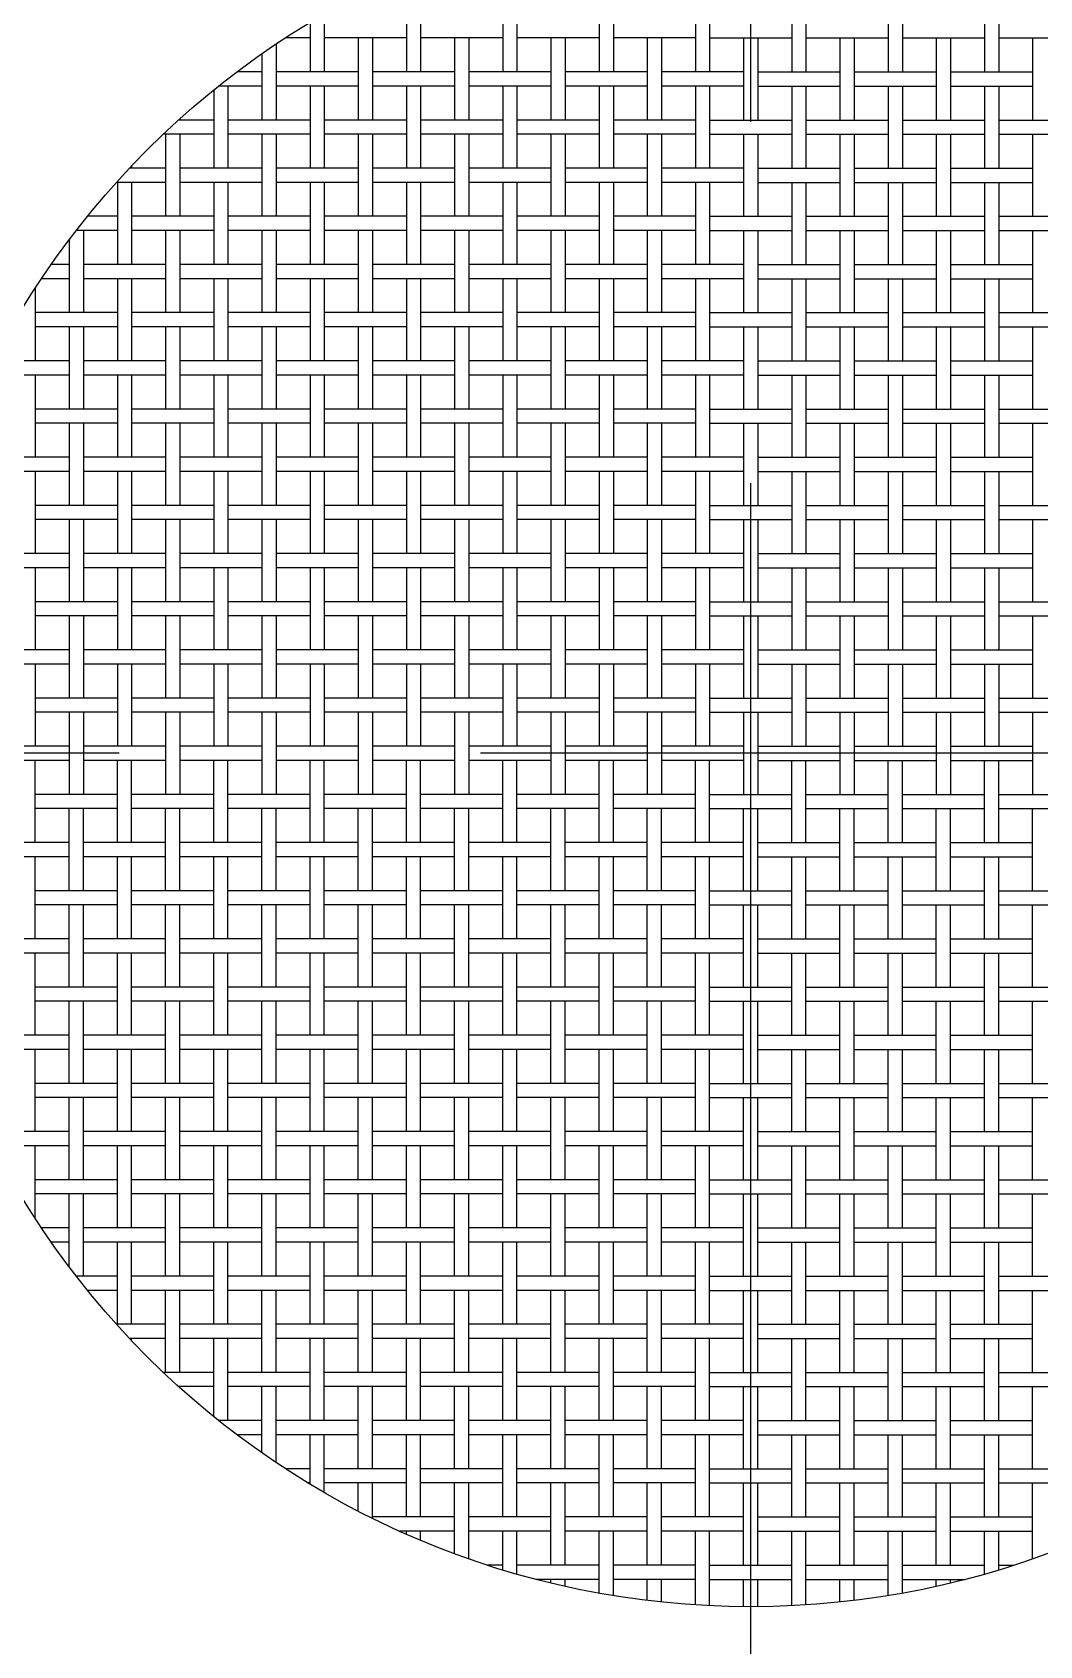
# Model space of a CAD drawing. Extents: x 0.5 to 96.1, y 0 to 68.5.
# Drawn here: x 31.57 to 49.28, y 25.85 to 54.21 of the extents above; entities that cross this region are included whole.
import ezdxf

# ---------------------------------------------------------------- set-up
doc = ezdxf.new("R2010")
doc.units = 0
doc.linetypes.add('CENTER', pattern=[50.8, 31.75, -6.35, 6.35, -6.35])
doc.layers.get('0').update_dxf_attribs({"linetype": 'CONTINUOUS'})
doc.layers.add('CENTER', color=1, linetype='CENTER')

msp = doc.modelspace()

# ---------------------------------------------------------------- linework, layer by layer
at = {"color": 7, "linetype": 'CONTINUOUS'}
for p, q in [((38.148, 54.953), (38.148, 53.51)), ((38.398, 54.953), (38.398, 53.51)), ((39.841, 54.953), (39.841, 53.51)), ((40.091, 54.953), (40.091, 53.51)), ((41.535, 54.953), (41.535, 53.51)), ((41.785, 54.953), (41.785, 53.51)), ((43.228, 54.953), (43.228, 53.51)), ((43.478, 54.953), (43.478, 53.51)), ((44.921, 54.953), (44.921, 53.51)), ((45.171, 54.953), (45.171, 53.51)), ((46.615, 54.953), (46.615, 53.51)), ((46.865, 54.953), (46.865, 53.51)), ((48.308, 54.953), (48.308, 53.51)), ((48.558, 54.953), (48.558, 53.51)), ((36.705, 54.525), (36.705, 53.51)), ((36.455, 54.378), (36.455, 53.51)), ((35.858, 53.998), (35.858, 52.663)), ((36.455, 54.107), (36.022, 54.107)), ((38.148, 54.107), (36.705, 54.107)), ((37.301, 54.107), (37.301, 52.663)), ((37.551, 54.107), (37.551, 52.663)), ((39.841, 54.107), (38.398, 54.107)), ((38.995, 54.107), (38.995, 52.663)), ((39.245, 54.107), (39.245, 52.663)), ((41.535, 54.107), (40.091, 54.107)), ((40.688, 54.107), (40.688, 52.663)), ((40.938, 54.107), (40.938, 52.663)), ((43.228, 54.107), (41.785, 54.107)), ((42.381, 54.107), (42.381, 52.663)), ((42.631, 54.107), (42.631, 52.663)), ((43.478, 54.107), (44.921, 54.107)), ((44.075, 54.107), (44.075, 52.663)), ((44.325, 54.107), (44.325, 52.663)), ((45.171, 54.107), (46.615, 54.107)), ((45.768, 54.107), (45.768, 52.663)), ((46.018, 54.107), (46.018, 52.663)), ((46.865, 54.107), (48.308, 54.107)), ((47.461, 54.107), (47.461, 52.663)), ((47.711, 54.107), (47.711, 52.663)), ((48.558, 54.107), (50.001, 54.107)), ((49.155, 54.107), (49.155, 52.663)), ((35.608, 53.827), (35.608, 52.663)), ((35.608, 53.51), (35.171, 53.51)), ((37.301, 53.51), (35.858, 53.51)), ((38.995, 53.51), (37.551, 53.51)), ((40.688, 53.51), (39.245, 53.51)), ((42.381, 53.51), (40.938, 53.51)), ((44.075, 53.51), (42.631, 53.51)), ((44.325, 53.51), (45.768, 53.51)), ((46.018, 53.51), (47.461, 53.51)), ((47.711, 53.51), (49.155, 53.51)), ((34.761, 53.19), (34.761, 51.817)), ((35.608, 53.26), (34.848, 53.26)), ((35.011, 53.26), (35.011, 51.817)), ((37.301, 53.26), (35.858, 53.26)), ((36.455, 53.26), (36.455, 51.817)), ((36.705, 53.26), (36.705, 51.817)), ((38.995, 53.26), (37.551, 53.26)), ((38.148, 53.26), (38.148, 51.817)), ((38.398, 53.26), (38.398, 51.817)), ((40.688, 53.26), (39.245, 53.26)), ((39.841, 53.26), (39.841, 51.817)), ((40.091, 53.26), (40.091, 51.817)), ((42.381, 53.26), (40.938, 53.26)), ((41.535, 53.26), (41.535, 51.817)), ((41.785, 53.26), (41.785, 51.817)), ((44.075, 53.26), (42.631, 53.26)), ((43.228, 53.26), (43.228, 51.817)), ((43.478, 53.26), (43.478, 51.817)), ((44.325, 53.26), (45.768, 53.26)), ((44.921, 53.26), (44.921, 51.817)), ((45.171, 53.26), (45.171, 51.817)), ((46.018, 53.26), (47.461, 53.26)), ((46.615, 53.26), (46.615, 51.817)), ((46.865, 53.26), (46.865, 51.817)), ((47.711, 53.26), (49.155, 53.26)), ((48.308, 53.26), (48.308, 51.817)), ((48.558, 53.26), (48.558, 51.817)), ((34.761, 52.663), (34.145, 52.663)), ((34.165, 52.681), (34.165, 52.663)), ((36.455, 52.663), (35.011, 52.663)), ((38.148, 52.663), (36.705, 52.663)), ((39.841, 52.663), (38.398, 52.663)), ((41.535, 52.663), (40.091, 52.663)), ((43.228, 52.663), (41.785, 52.663)), ((43.478, 52.663), (44.921, 52.663)), ((45.171, 52.663), (46.615, 52.663)), ((46.865, 52.663), (48.308, 52.663)), ((48.558, 52.663), (50.001, 52.663)), ((34.761, 52.413), (33.875, 52.413)), ((33.915, 52.413), (33.915, 50.97)), ((34.165, 52.413), (34.165, 50.97)), ((36.455, 52.413), (35.011, 52.413)), ((35.608, 52.413), (35.608, 50.97)), ((35.858, 52.413), (35.858, 50.97)), ((38.148, 52.413), (36.705, 52.413)), ((37.301, 52.413), (37.301, 50.97)), ((37.551, 52.413), (37.551, 50.97)), ((39.841, 52.413), (38.398, 52.413)), ((38.995, 52.413), (38.995, 50.97)), ((39.245, 52.413), (39.245, 50.97)), ((41.535, 52.413), (40.091, 52.413)), ((40.688, 52.413), (40.688, 50.97)), ((40.938, 52.413), (40.938, 50.97)), ((43.228, 52.413), (41.785, 52.413)), ((42.381, 52.413), (42.381, 50.97)), ((42.631, 52.413), (42.631, 50.97)), ((43.478, 52.413), (44.921, 52.413)), ((44.075, 52.413), (44.075, 50.97)), ((44.325, 52.413), (44.325, 50.97)), ((45.171, 52.413), (46.615, 52.413)), ((45.768, 52.413), (45.768, 50.97)), ((46.018, 52.413), (46.018, 50.97)), ((46.865, 52.413), (48.308, 52.413)), ((47.461, 52.413), (47.461, 50.97)), ((47.711, 52.413), (47.711, 50.97)), ((48.558, 52.413), (50.001, 52.413)), ((49.155, 52.413), (49.155, 50.97)), ((33.915, 51.817), (33.281, 51.817)), ((33.318, 51.856), (33.318, 51.817)), ((35.608, 51.817), (34.165, 51.817)), ((37.301, 51.817), (35.858, 51.817)), ((38.995, 51.817), (37.551, 51.817)), ((40.688, 51.817), (39.245, 51.817)), ((42.381, 51.817), (40.938, 51.817)), ((44.075, 51.817), (42.631, 51.817)), ((44.325, 51.817), (45.768, 51.817)), ((46.018, 51.817), (47.461, 51.817)), ((47.711, 51.817), (49.155, 51.817)), ((33.915, 51.567), (33.051, 51.567)), ((33.068, 51.567), (33.068, 50.123)), ((33.318, 51.567), (33.318, 50.123)), ((35.608, 51.567), (34.165, 51.567)), ((34.761, 51.567), (34.761, 50.123)), ((35.011, 51.567), (35.011, 50.123)), ((37.301, 51.567), (35.858, 51.567)), ((36.455, 51.567), (36.455, 50.123)), ((36.705, 51.567), (36.705, 50.123)), ((38.995, 51.567), (37.551, 51.567)), ((38.148, 51.567), (38.148, 50.123)), ((38.398, 51.567), (38.398, 50.123)), ((40.688, 51.567), (39.245, 51.567)), ((39.841, 51.567), (39.841, 50.123)), ((40.091, 51.567), (40.091, 50.123)), ((42.381, 51.567), (40.938, 51.567)), ((41.535, 51.567), (41.535, 50.123)), ((41.785, 51.567), (41.785, 50.123)), ((44.075, 51.567), (42.631, 51.567)), ((43.228, 51.567), (43.228, 50.123)), ((43.478, 51.567), (43.478, 50.123)), ((44.325, 51.567), (45.768, 51.567)), ((44.921, 51.567), (44.921, 50.123)), ((45.171, 51.567), (45.171, 50.123)), ((46.018, 51.567), (47.461, 51.567)), ((46.615, 51.567), (46.615, 50.123)), ((46.865, 51.567), (46.865, 50.123)), ((47.711, 51.567), (49.155, 51.567)), ((48.308, 51.567), (48.308, 50.123)), ((48.558, 51.567), (48.558, 50.123)), ((33.068, 50.97), (32.541, 50.97)), ((34.761, 50.97), (33.318, 50.97)), ((36.455, 50.97), (35.011, 50.97)), ((38.148, 50.97), (36.705, 50.97)), ((39.841, 50.97), (38.398, 50.97)), ((41.535, 50.97), (40.091, 50.97)), ((43.228, 50.97), (41.785, 50.97)), ((43.478, 50.97), (44.921, 50.97)), ((45.171, 50.97), (46.615, 50.97)), ((46.865, 50.97), (48.308, 50.97)), ((48.558, 50.97), (50.001, 50.97)), ((32.221, 50.561), (32.221, 49.277)), ((33.068, 50.72), (32.343, 50.72)), ((32.471, 50.72), (32.471, 49.277)), ((34.761, 50.72), (33.318, 50.72)), ((33.915, 50.72), (33.915, 49.277)), ((34.165, 50.72), (34.165, 49.277)), ((36.455, 50.72), (35.011, 50.72)), ((35.608, 50.72), (35.608, 49.277)), ((35.858, 50.72), (35.858, 49.277)), ((38.148, 50.72), (36.705, 50.72)), ((37.301, 50.72), (37.301, 49.277)), ((37.551, 50.72), (37.551, 49.277)), ((39.841, 50.72), (38.398, 50.72)), ((38.995, 50.72), (38.995, 49.277)), ((39.245, 50.72), (39.245, 49.277)), ((41.535, 50.72), (40.091, 50.72)), ((40.688, 50.72), (40.688, 49.277)), ((40.938, 50.72), (40.938, 49.277)), ((43.228, 50.72), (41.785, 50.72)), ((42.381, 50.72), (42.381, 49.277)), ((42.631, 50.72), (42.631, 49.277)), ((43.478, 50.72), (44.921, 50.72)), ((44.075, 50.72), (44.075, 49.277)), ((44.325, 50.72), (44.325, 49.277)), ((45.171, 50.72), (46.615, 50.72)), ((45.768, 50.72), (45.768, 49.277)), ((46.018, 50.72), (46.018, 49.277)), ((46.865, 50.72), (48.308, 50.72)), ((47.461, 50.72), (47.461, 49.277)), ((47.711, 50.72), (47.711, 49.277)), ((48.558, 50.72), (50.001, 50.72)), ((49.155, 50.72), (49.155, 49.277)), ((32.221, 50.123), (31.904, 50.123)), ((33.915, 50.123), (32.471, 50.123)), ((35.608, 50.123), (34.165, 50.123)), ((37.301, 50.123), (35.858, 50.123)), ((38.995, 50.123), (37.551, 50.123)), ((40.688, 50.123), (39.245, 50.123)), ((42.381, 50.123), (40.938, 50.123)), ((44.075, 50.123), (42.631, 50.123)), ((44.325, 50.123), (45.768, 50.123)), ((46.018, 50.123), (47.461, 50.123)), ((47.711, 50.123), (49.155, 50.123)), ((31.625, 49.709), (31.625, 48.43)), ((32.221, 49.873), (31.733, 49.873)), ((33.915, 49.873), (32.471, 49.873)), ((33.068, 49.873), (33.068, 48.43)), ((33.318, 49.873), (33.318, 48.43)), ((35.608, 49.873), (34.165, 49.873)), ((34.761, 49.873), (34.761, 48.43)), ((35.011, 49.873), (35.011, 48.43)), ((37.301, 49.873), (35.858, 49.873)), ((36.455, 49.873), (36.455, 48.43)), ((36.705, 49.873), (36.705, 48.43)), ((38.995, 49.873), (37.551, 49.873)), ((38.148, 49.873), (38.148, 48.43)), ((38.398, 49.873), (38.398, 48.43)), ((40.688, 49.873), (39.245, 49.873)), ((39.841, 49.873), (39.841, 48.43)), ((40.091, 49.873), (40.091, 48.43)), ((42.381, 49.873), (40.938, 49.873)), ((41.535, 49.873), (41.535, 48.43)), ((41.785, 49.873), (41.785, 48.43)), ((44.075, 49.873), (42.631, 49.873)), ((43.228, 49.873), (43.228, 48.43)), ((43.478, 49.873), (43.478, 48.43)), ((44.325, 49.873), (45.768, 49.873)), ((44.921, 49.873), (44.921, 48.43)), ((45.171, 49.873), (45.171, 48.43)), ((46.018, 49.873), (47.461, 49.873)), ((46.615, 49.873), (46.615, 48.43)), ((46.865, 49.873), (46.865, 48.43)), ((47.711, 49.873), (49.155, 49.873)), ((48.308, 49.873), (48.308, 48.43)), ((48.558, 49.873), (48.558, 48.43)), ((33.068, 49.277), (31.625, 49.277)), ((34.761, 49.277), (33.318, 49.277)), ((36.455, 49.277), (35.011, 49.277)), ((38.148, 49.277), (36.705, 49.277)), ((39.841, 49.277), (38.398, 49.277)), ((41.535, 49.277), (40.091, 49.277)), ((43.228, 49.277), (41.785, 49.277)), ((43.478, 49.277), (44.921, 49.277)), ((45.171, 49.277), (46.615, 49.277)), ((46.865, 49.277), (48.308, 49.277)), ((48.558, 49.277), (50.001, 49.277)), ((33.068, 49.027), (31.625, 49.027)), ((32.221, 49.027), (32.221, 47.583)), ((32.471, 49.027), (32.471, 47.583)), ((34.761, 49.027), (33.318, 49.027)), ((33.915, 49.027), (33.915, 47.583)), ((34.165, 49.027), (34.165, 47.583)), ((36.455, 49.027), (35.011, 49.027)), ((35.608, 49.027), (35.608, 47.583)), ((35.858, 49.027), (35.858, 47.583)), ((38.148, 49.027), (36.705, 49.027)), ((37.301, 49.027), (37.301, 47.583)), ((37.551, 49.027), (37.551, 47.583)), ((39.841, 49.027), (38.398, 49.027)), ((38.995, 49.027), (38.995, 47.583)), ((39.245, 49.027), (39.245, 47.583)), ((41.535, 49.027), (40.091, 49.027)), ((40.688, 49.027), (40.688, 47.583)), ((40.938, 49.027), (40.938, 47.583)), ((43.228, 49.027), (41.785, 49.027)), ((42.381, 49.027), (42.381, 47.583)), ((42.631, 49.027), (42.631, 47.583)), ((43.478, 49.027), (44.921, 49.027)), ((44.075, 49.027), (44.075, 47.583)), ((44.325, 49.027), (44.325, 47.583)), ((45.171, 49.027), (46.615, 49.027)), ((45.768, 49.027), (45.768, 47.583)), ((46.018, 49.027), (46.018, 47.583)), ((46.865, 49.027), (48.308, 49.027)), ((47.461, 49.027), (47.461, 47.583)), ((47.711, 49.027), (47.711, 47.583)), ((48.558, 49.027), (50.001, 49.027)), ((49.155, 49.027), (49.155, 47.583)), ((32.221, 48.43), (30.88, 48.43)), ((33.915, 48.43), (32.471, 48.43)), ((35.608, 48.43), (34.165, 48.43)), ((37.301, 48.43), (35.858, 48.43)), ((38.995, 48.43), (37.551, 48.43)), ((40.688, 48.43), (39.245, 48.43)), ((42.381, 48.43), (40.938, 48.43)), ((44.075, 48.43), (42.631, 48.43)), ((44.325, 48.43), (45.768, 48.43)), ((46.018, 48.43), (47.461, 48.43)), ((47.711, 48.43), (49.155, 48.43)), ((32.221, 48.18), (30.778, 48.18)), ((31.625, 48.18), (31.625, 46.737)), ((33.915, 48.18), (32.471, 48.18)), ((33.068, 48.18), (33.068, 46.737)), ((33.318, 48.18), (33.318, 46.737)), ((35.608, 48.18), (34.165, 48.18)), ((34.761, 48.18), (34.761, 46.737)), ((35.011, 48.18), (35.011, 46.737)), ((37.301, 48.18), (35.858, 48.18)), ((36.455, 48.18), (36.455, 46.737)), ((36.705, 48.18), (36.705, 46.737)), ((38.995, 48.18), (37.551, 48.18)), ((38.148, 48.18), (38.148, 46.737)), ((38.398, 48.18), (38.398, 46.737)), ((40.688, 48.18), (39.245, 48.18)), ((39.841, 48.18), (39.841, 46.737)), ((40.091, 48.18), (40.091, 46.737)), ((42.381, 48.18), (40.938, 48.18)), ((41.535, 48.18), (41.535, 46.737)), ((41.785, 48.18), (41.785, 46.737)), ((44.075, 48.18), (42.631, 48.18)), ((43.228, 48.18), (43.228, 46.737)), ((43.478, 48.18), (43.478, 46.737)), ((44.325, 48.18), (45.768, 48.18)), ((44.921, 48.18), (44.921, 46.737)), ((45.171, 48.18), (45.171, 46.737)), ((46.018, 48.18), (47.461, 48.18)), ((46.615, 48.18), (46.615, 46.737)), ((46.865, 48.18), (46.865, 46.737)), ((47.711, 48.18), (49.155, 48.18)), ((48.308, 48.18), (48.308, 46.737)), ((48.558, 48.18), (48.558, 46.737)), ((33.068, 47.583), (31.625, 47.583)), ((34.761, 47.583), (33.318, 47.583)), ((36.455, 47.583), (35.011, 47.583)), ((38.148, 47.583), (36.705, 47.583)), ((39.841, 47.583), (38.398, 47.583)), ((41.535, 47.583), (40.091, 47.583)), ((43.228, 47.583), (41.785, 47.583)), ((43.478, 47.583), (44.921, 47.583)), ((45.171, 47.583), (46.615, 47.583)), ((46.865, 47.583), (48.308, 47.583)), ((48.558, 47.583), (50.001, 47.583)), ((33.068, 47.333), (31.625, 47.333)), ((32.221, 47.333), (32.221, 45.89)), ((32.471, 47.333), (32.471, 45.89)), ((34.761, 47.333), (33.318, 47.333)), ((33.915, 47.333), (33.915, 45.89)), ((34.165, 47.333), (34.165, 45.89)), ((36.455, 47.333), (35.011, 47.333)), ((35.608, 47.333), (35.608, 45.89)), ((35.858, 47.333), (35.858, 45.89)), ((38.148, 47.333), (36.705, 47.333)), ((37.301, 47.333), (37.301, 45.89)), ((37.551, 47.333), (37.551, 45.89)), ((39.841, 47.333), (38.398, 47.333)), ((38.995, 47.333), (38.995, 45.89)), ((39.245, 47.333), (39.245, 45.89)), ((41.535, 47.333), (40.091, 47.333)), ((40.688, 47.333), (40.688, 45.89)), ((40.938, 47.333), (40.938, 45.89)), ((43.228, 47.333), (41.785, 47.333)), ((42.381, 47.333), (42.381, 45.89)), ((42.631, 47.333), (42.631, 45.89)), ((43.478, 47.333), (44.921, 47.333)), ((44.075, 47.333), (44.075, 45.89)), ((44.325, 47.333), (44.325, 45.89)), ((45.171, 47.333), (46.615, 47.333)), ((45.768, 47.333), (45.768, 45.89)), ((46.018, 47.333), (46.018, 45.89)), ((46.865, 47.333), (48.308, 47.333)), ((47.461, 47.333), (47.461, 45.89)), ((47.711, 47.333), (47.711, 45.89)), ((48.558, 47.333), (50.001, 47.333)), ((49.155, 47.333), (49.155, 45.89)), ((32.221, 46.737), (30.778, 46.737)), ((33.915, 46.737), (32.471, 46.737)), ((35.608, 46.737), (34.165, 46.737)), ((37.301, 46.737), (35.858, 46.737)), ((38.995, 46.737), (37.551, 46.737)), ((40.688, 46.737), (39.245, 46.737)), ((42.381, 46.737), (40.938, 46.737)), ((44.075, 46.737), (42.631, 46.737)), ((44.325, 46.737), (45.768, 46.737)), ((46.018, 46.737), (47.461, 46.737)), ((47.711, 46.737), (49.155, 46.737)), ((32.221, 46.487), (30.778, 46.487)), ((31.625, 46.487), (31.625, 45.043)), ((33.915, 46.487), (32.471, 46.487)), ((33.068, 46.487), (33.068, 45.043)), ((33.318, 46.487), (33.318, 45.043)), ((35.608, 46.487), (34.165, 46.487)), ((34.761, 46.487), (34.761, 45.043)), ((35.011, 46.487), (35.011, 45.043)), ((37.301, 46.487), (35.858, 46.487)), ((36.455, 46.487), (36.455, 45.043)), ((36.705, 46.487), (36.705, 45.043)), ((38.995, 46.487), (37.551, 46.487)), ((38.148, 46.487), (38.148, 45.043)), ((38.398, 46.487), (38.398, 45.043)), ((40.688, 46.487), (39.245, 46.487)), ((39.841, 46.487), (39.841, 45.043)), ((40.091, 46.487), (40.091, 45.043)), ((42.381, 46.487), (40.938, 46.487)), ((41.535, 46.487), (41.535, 45.043)), ((41.785, 46.487), (41.785, 45.043)), ((44.075, 46.487), (42.631, 46.487)), ((43.228, 46.487), (43.228, 45.043)), ((43.478, 46.487), (43.478, 45.043)), ((44.325, 46.487), (45.768, 46.487)), ((44.921, 46.487), (44.921, 45.043)), ((45.171, 46.487), (45.171, 45.043)), ((46.018, 46.487), (47.461, 46.487)), ((46.615, 46.487), (46.615, 45.043)), ((46.865, 46.487), (46.865, 45.043)), ((47.711, 46.487), (49.155, 46.487)), ((48.308, 46.487), (48.308, 45.043)), ((48.558, 46.487), (48.558, 45.043)), ((33.068, 45.89), (31.625, 45.89)), ((34.761, 45.89), (33.318, 45.89)), ((36.455, 45.89), (35.011, 45.89)), ((38.148, 45.89), (36.705, 45.89)), ((39.841, 45.89), (38.398, 45.89)), ((41.535, 45.89), (40.091, 45.89)), ((43.228, 45.89), (41.785, 45.89)), ((43.478, 45.89), (44.921, 45.89)), ((45.171, 45.89), (46.615, 45.89)), ((46.865, 45.89), (48.308, 45.89)), ((48.558, 45.89), (50.001, 45.89)), ((33.068, 45.64), (31.625, 45.64)), ((32.221, 45.64), (32.221, 44.197)), ((32.471, 45.64), (32.471, 44.197)), ((34.761, 45.64), (33.318, 45.64)), ((33.915, 45.64), (33.915, 44.197)), ((34.165, 45.64), (34.165, 44.197)), ((36.455, 45.64), (35.011, 45.64)), ((35.608, 45.64), (35.608, 44.197)), ((35.858, 45.64), (35.858, 44.197)), ((38.148, 45.64), (36.705, 45.64)), ((37.301, 45.64), (37.301, 44.197)), ((37.551, 45.64), (37.551, 44.197)), ((39.841, 45.64), (38.398, 45.64)), ((38.995, 45.64), (38.995, 44.197)), ((39.245, 45.64), (39.245, 44.197)), ((41.535, 45.64), (40.091, 45.64)), ((40.688, 45.64), (40.688, 44.197)), ((40.938, 45.64), (40.938, 44.197)), ((43.228, 45.64), (41.785, 45.64)), ((42.381, 45.64), (42.381, 44.197)), ((42.631, 45.64), (42.631, 44.197)), ((43.478, 45.64), (44.921, 45.64)), ((44.075, 45.64), (44.075, 44.197)), ((44.325, 45.64), (44.325, 44.197)), ((45.171, 45.64), (46.615, 45.64)), ((45.768, 45.64), (45.768, 44.197)), ((46.018, 45.64), (46.018, 44.197)), ((46.865, 45.64), (48.308, 45.64)), ((47.461, 45.64), (47.461, 44.197)), ((47.711, 45.64), (47.711, 44.197)), ((48.558, 45.64), (50.001, 45.64)), ((49.155, 45.64), (49.155, 44.197)), ((32.221, 45.043), (30.778, 45.043)), ((33.915, 45.043), (32.471, 45.043)), ((35.608, 45.043), (34.165, 45.043)), ((37.301, 45.043), (35.858, 45.043)), ((38.995, 45.043), (37.551, 45.043)), ((40.688, 45.043), (39.245, 45.043)), ((42.381, 45.043), (40.938, 45.043)), ((44.075, 45.043), (42.631, 45.043)), ((44.325, 45.043), (45.768, 45.043)), ((46.018, 45.043), (47.461, 45.043)), ((47.711, 45.043), (49.155, 45.043)), ((32.221, 44.793), (30.778, 44.793)), ((31.625, 44.793), (31.625, 43.35)), ((33.915, 44.793), (32.471, 44.793)), ((33.068, 44.793), (33.068, 43.35)), ((33.318, 44.793), (33.318, 43.35)), ((35.608, 44.793), (34.165, 44.793)), ((34.761, 44.793), (34.761, 43.35)), ((35.011, 44.793), (35.011, 43.35)), ((37.301, 44.793), (35.858, 44.793)), ((36.455, 44.793), (36.455, 43.35)), ((36.705, 44.793), (36.705, 43.35)), ((38.995, 44.793), (37.551, 44.793)), ((38.148, 44.793), (38.148, 43.35)), ((38.398, 44.793), (38.398, 43.35)), ((40.688, 44.793), (39.245, 44.793)), ((39.841, 44.793), (39.841, 43.35)), ((40.091, 44.793), (40.091, 43.35)), ((42.381, 44.793), (40.938, 44.793)), ((41.535, 44.793), (41.535, 43.35)), ((41.785, 44.793), (41.785, 43.35)), ((44.075, 44.793), (42.631, 44.793)), ((43.228, 44.793), (43.228, 43.35)), ((43.478, 44.793), (43.478, 43.35)), ((44.325, 44.793), (45.768, 44.793)), ((44.921, 44.793), (44.921, 43.35)), ((45.171, 44.793), (45.171, 43.35)), ((46.018, 44.793), (47.461, 44.793)), ((46.615, 44.793), (46.615, 43.35)), ((46.865, 44.793), (46.865, 43.35)), ((47.711, 44.793), (49.155, 44.793)), ((48.308, 44.793), (48.308, 43.35)), ((48.558, 44.793), (48.558, 43.35)), ((33.068, 44.197), (31.625, 44.197)), ((34.761, 44.197), (33.318, 44.197)), ((36.455, 44.197), (35.011, 44.197)), ((38.148, 44.197), (36.705, 44.197)), ((39.841, 44.197), (38.398, 44.197)), ((41.535, 44.197), (40.091, 44.197)), ((43.228, 44.197), (41.785, 44.197)), ((43.478, 44.197), (44.921, 44.197)), ((45.171, 44.197), (46.615, 44.197)), ((46.865, 44.197), (48.308, 44.197)), ((48.558, 44.197), (50.001, 44.197)), ((33.068, 43.947), (31.625, 43.947)), ((32.221, 43.947), (32.221, 42.503)), ((32.471, 43.947), (32.471, 42.503)), ((34.761, 43.947), (33.318, 43.947)), ((33.915, 43.947), (33.915, 42.503)), ((34.165, 43.947), (34.165, 42.503)), ((36.455, 43.947), (35.011, 43.947)), ((35.608, 43.947), (35.608, 42.503)), ((35.858, 43.947), (35.858, 42.503)), ((38.148, 43.947), (36.705, 43.947)), ((37.301, 43.947), (37.301, 42.503)), ((37.551, 43.947), (37.551, 42.503)), ((39.841, 43.947), (38.398, 43.947)), ((38.995, 43.947), (38.995, 42.503)), ((39.245, 43.947), (39.245, 42.503)), ((41.535, 43.947), (40.091, 43.947)), ((40.688, 43.947), (40.688, 42.503)), ((40.938, 43.947), (40.938, 42.503)), ((43.228, 43.947), (41.785, 43.947)), ((42.381, 43.947), (42.381, 42.503)), ((42.631, 43.947), (42.631, 42.503)), ((43.478, 43.947), (44.921, 43.947)), ((44.075, 43.947), (44.075, 42.503)), ((44.325, 43.947), (44.325, 42.503)), ((45.171, 43.947), (46.615, 43.947)), ((45.768, 43.947), (45.768, 42.503)), ((46.018, 43.947), (46.018, 42.503)), ((46.865, 43.947), (48.308, 43.947)), ((47.461, 43.947), (47.461, 42.503)), ((47.711, 43.947), (47.711, 42.503)), ((48.558, 43.947), (50.001, 43.947)), ((49.155, 43.947), (49.155, 42.503)), ((32.221, 43.35), (30.778, 43.35)), ((33.915, 43.35), (32.471, 43.35)), ((35.608, 43.35), (34.165, 43.35)), ((37.301, 43.35), (35.858, 43.35)), ((38.995, 43.35), (37.551, 43.35)), ((40.688, 43.35), (39.245, 43.35)), ((42.381, 43.35), (40.938, 43.35)), ((44.075, 43.35), (42.631, 43.35)), ((44.325, 43.35), (45.768, 43.35)), ((46.018, 43.35), (47.461, 43.35)), ((47.711, 43.35), (49.155, 43.35)), ((32.221, 43.1), (30.778, 43.1)), ((31.625, 43.1), (31.625, 41.657)), ((33.915, 43.1), (32.471, 43.1)), ((33.068, 43.1), (33.068, 41.657)), ((33.318, 43.1), (33.318, 41.657)), ((35.608, 43.1), (34.165, 43.1)), ((34.761, 43.1), (34.761, 41.657)), ((35.011, 43.1), (35.011, 41.657)), ((37.301, 43.1), (35.858, 43.1)), ((36.455, 43.1), (36.455, 41.657)), ((36.705, 43.1), (36.705, 41.657)), ((38.995, 43.1), (37.551, 43.1)), ((38.148, 43.1), (38.148, 41.657)), ((38.398, 43.1), (38.398, 41.657)), ((40.688, 43.1), (39.245, 43.1)), ((39.841, 43.1), (39.841, 41.657)), ((40.091, 43.1), (40.091, 41.657)), ((42.381, 43.1), (40.938, 43.1)), ((41.535, 43.1), (41.535, 41.657)), ((41.785, 43.1), (41.785, 41.657)), ((44.075, 43.1), (42.631, 43.1)), ((43.228, 43.1), (43.228, 41.657)), ((43.478, 43.1), (43.478, 41.657)), ((44.325, 43.1), (45.768, 43.1)), ((44.921, 43.1), (44.921, 41.657)), ((45.171, 43.1), (45.171, 41.657)), ((46.018, 43.1), (47.461, 43.1)), ((46.615, 43.1), (46.615, 41.657)), ((46.865, 43.1), (46.865, 41.657)), ((47.711, 43.1), (49.155, 43.1)), ((48.308, 43.1), (48.308, 41.657)), ((48.558, 43.1), (48.558, 41.657)), ((33.068, 42.503), (31.625, 42.503)), ((34.761, 42.503), (33.318, 42.503)), ((36.455, 42.503), (35.011, 42.503)), ((38.148, 42.503), (36.705, 42.503)), ((39.841, 42.503), (38.398, 42.503)), ((41.535, 42.503), (40.091, 42.503)), ((43.228, 42.503), (41.785, 42.503)), ((43.478, 42.503), (44.921, 42.503)), ((45.171, 42.503), (46.615, 42.503)), ((46.865, 42.503), (48.308, 42.503)), ((48.558, 42.503), (50.001, 42.503)), ((33.068, 42.253), (31.625, 42.253)), ((32.221, 42.253), (32.221, 40.81)), ((32.471, 42.253), (32.471, 40.81)), ((34.761, 42.253), (33.318, 42.253)), ((33.915, 42.253), (33.915, 40.81)), ((34.165, 42.253), (34.165, 40.81)), ((36.455, 42.253), (35.011, 42.253)), ((35.608, 42.253), (35.608, 40.81)), ((35.858, 42.253), (35.858, 40.81)), ((38.148, 42.253), (36.705, 42.253)), ((37.301, 42.253), (37.301, 40.81)), ((37.551, 42.253), (37.551, 40.81)), ((39.841, 42.253), (38.398, 42.253)), ((38.995, 42.253), (38.995, 40.81)), ((39.245, 42.253), (39.245, 40.81)), ((41.535, 42.253), (40.091, 42.253)), ((40.688, 42.253), (40.688, 40.81)), ((40.938, 42.253), (40.938, 40.81)), ((43.228, 42.253), (41.785, 42.253)), ((42.381, 42.253), (42.381, 40.81)), ((42.631, 42.253), (42.631, 40.81)), ((43.478, 42.253), (44.921, 42.253)), ((44.075, 42.253), (44.075, 40.81)), ((44.325, 42.253), (44.325, 40.81)), ((45.171, 42.253), (46.615, 42.253)), ((45.768, 42.253), (45.768, 40.81)), ((46.018, 42.253), (46.018, 40.81)), ((46.865, 42.253), (48.308, 42.253)), ((47.461, 42.253), (47.461, 40.81)), ((47.711, 42.253), (47.711, 40.81)), ((48.558, 42.253), (50.001, 42.253)), ((49.155, 42.253), (49.155, 40.81)), ((32.221, 41.657), (30.778, 41.657)), ((32.221, 41.407), (30.778, 41.407)), ((31.625, 39.963), (31.625, 41.407)), ((33.915, 41.657), (32.471, 41.657)), ((33.915, 41.407), (32.471, 41.407)), ((33.068, 39.963), (33.068, 41.407)), ((33.318, 39.963), (33.318, 41.407)), ((35.608, 41.657), (34.165, 41.657)), ((35.608, 41.407), (34.165, 41.407)), ((34.761, 39.963), (34.761, 41.407)), ((35.011, 39.963), (35.011, 41.407)), ((37.301, 41.657), (35.858, 41.657)), ((37.301, 41.407), (35.858, 41.407)), ((36.455, 39.963), (36.455, 41.407)), ((36.705, 39.963), (36.705, 41.407)), ((38.995, 41.657), (37.551, 41.657)), ((38.995, 41.407), (37.551, 41.407)), ((38.148, 39.963), (38.148, 41.407)), ((38.398, 39.963), (38.398, 41.407)), ((40.688, 41.657), (39.245, 41.657)), ((40.688, 41.407), (39.245, 41.407)), ((39.841, 39.963), (39.841, 41.407)), ((40.091, 39.963), (40.091, 41.407)), ((42.381, 41.657), (40.938, 41.657)), ((42.381, 41.407), (40.938, 41.407)), ((41.535, 39.963), (41.535, 41.407)), ((41.785, 39.963), (41.785, 41.407)), ((44.075, 41.657), (42.631, 41.657)), ((44.075, 41.407), (42.631, 41.407)), ((43.228, 39.963), (43.228, 41.407)), ((43.478, 39.963), (43.478, 41.407)), ((44.325, 41.657), (45.768, 41.657)), ((44.325, 41.407), (45.768, 41.407)), ((44.921, 39.963), (44.921, 41.407)), ((45.171, 39.963), (45.171, 41.407)), ((46.018, 41.657), (47.461, 41.657)), ((46.018, 41.407), (47.461, 41.407)), ((46.615, 39.963), (46.615, 41.407)), ((46.865, 39.963), (46.865, 41.407)), ((47.711, 41.657), (49.155, 41.657)), ((47.711, 41.407), (49.155, 41.407)), ((48.308, 39.963), (48.308, 41.407)), ((48.558, 39.963), (48.558, 41.407)), ((33.068, 40.81), (31.625, 40.81)), ((33.068, 40.56), (31.625, 40.56)), ((32.221, 39.117), (32.221, 40.56)), ((32.471, 39.117), (32.471, 40.56)), ((34.761, 40.81), (33.318, 40.81)), ((34.761, 40.56), (33.318, 40.56)), ((33.915, 39.117), (33.915, 40.56)), ((34.165, 39.117), (34.165, 40.56)), ((36.455, 40.81), (35.011, 40.81)), ((36.455, 40.56), (35.011, 40.56)), ((35.608, 39.117), (35.608, 40.56)), ((35.858, 39.117), (35.858, 40.56)), ((38.148, 40.81), (36.705, 40.81)), ((38.148, 40.56), (36.705, 40.56)), ((37.301, 39.117), (37.301, 40.56)), ((37.551, 39.117), (37.551, 40.56)), ((39.841, 40.81), (38.398, 40.81)), ((39.841, 40.56), (38.398, 40.56)), ((38.995, 39.117), (38.995, 40.56)), ((39.245, 39.117), (39.245, 40.56)), ((41.535, 40.81), (40.091, 40.81)), ((41.535, 40.56), (40.091, 40.56)), ((40.688, 39.117), (40.688, 40.56)), ((40.938, 39.117), (40.938, 40.56)), ((43.228, 40.81), (41.785, 40.81)), ((43.228, 40.56), (41.785, 40.56)), ((42.381, 39.117), (42.381, 40.56)), ((42.631, 39.117), (42.631, 40.56)), ((43.478, 40.81), (44.921, 40.81)), ((43.478, 40.56), (44.921, 40.56)), ((44.075, 39.117), (44.075, 40.56)), ((44.325, 39.117), (44.325, 40.56)), ((45.171, 40.81), (46.615, 40.81)), ((45.171, 40.56), (46.615, 40.56)), ((45.768, 39.117), (45.768, 40.56)), ((46.018, 39.117), (46.018, 40.56)), ((46.865, 40.81), (48.308, 40.81)), ((46.865, 40.56), (48.308, 40.56)), ((47.461, 39.117), (47.461, 40.56)), ((47.711, 39.117), (47.711, 40.56)), ((48.558, 40.81), (50.001, 40.81)), ((48.558, 40.56), (50.001, 40.56)), ((49.155, 39.117), (49.155, 40.56)), ((32.221, 39.963), (30.778, 39.963)), ((32.221, 39.713), (30.778, 39.713)), ((31.625, 38.27), (31.625, 39.713)), ((33.915, 39.963), (32.471, 39.963)), ((33.915, 39.713), (32.471, 39.713)), ((33.068, 38.27), (33.068, 39.713)), ((33.318, 38.27), (33.318, 39.713)), ((35.608, 39.963), (34.165, 39.963)), ((35.608, 39.713), (34.165, 39.713)), ((34.761, 38.27), (34.761, 39.713)), ((35.011, 38.27), (35.011, 39.713)), ((37.301, 39.963), (35.858, 39.963)), ((37.301, 39.713), (35.858, 39.713)), ((36.455, 38.27), (36.455, 39.713)), ((36.705, 38.27), (36.705, 39.713)), ((38.995, 39.963), (37.551, 39.963)), ((38.995, 39.713), (37.551, 39.713)), ((38.148, 38.27), (38.148, 39.713)), ((38.398, 38.27), (38.398, 39.713)), ((40.688, 39.963), (39.245, 39.963)), ((40.688, 39.713), (39.245, 39.713)), ((39.841, 38.27), (39.841, 39.713)), ((40.091, 38.27), (40.091, 39.713)), ((42.381, 39.963), (40.938, 39.963)), ((42.381, 39.713), (40.938, 39.713)), ((41.535, 38.27), (41.535, 39.713)), ((41.785, 38.27), (41.785, 39.713)), ((44.075, 39.963), (42.631, 39.963)), ((44.075, 39.713), (42.631, 39.713)), ((43.228, 38.27), (43.228, 39.713)), ((43.478, 38.27), (43.478, 39.713)), ((44.325, 39.963), (45.768, 39.963)), ((44.325, 39.713), (45.768, 39.713)), ((44.921, 38.27), (44.921, 39.713)), ((45.171, 38.27), (45.171, 39.713)), ((46.018, 39.963), (47.461, 39.963)), ((46.018, 39.713), (47.461, 39.713)), ((46.615, 38.27), (46.615, 39.713)), ((46.865, 38.27), (46.865, 39.713)), ((47.711, 39.963), (49.155, 39.963)), ((47.711, 39.713), (49.155, 39.713)), ((48.308, 38.27), (48.308, 39.713)), ((48.558, 38.27), (48.558, 39.713)), ((33.068, 39.117), (31.625, 39.117)), ((33.068, 38.867), (31.625, 38.867)), ((32.221, 37.423), (32.221, 38.867)), ((32.471, 37.423), (32.471, 38.867)), ((34.761, 39.117), (33.318, 39.117)), ((34.761, 38.867), (33.318, 38.867)), ((33.915, 37.423), (33.915, 38.867)), ((34.165, 37.423), (34.165, 38.867)), ((36.455, 39.117), (35.011, 39.117)), ((36.455, 38.867), (35.011, 38.867)), ((35.608, 37.423), (35.608, 38.867)), ((35.858, 37.423), (35.858, 38.867)), ((38.148, 39.117), (36.705, 39.117)), ((38.148, 38.867), (36.705, 38.867)), ((37.301, 37.423), (37.301, 38.867)), ((37.551, 37.423), (37.551, 38.867)), ((39.841, 39.117), (38.398, 39.117)), ((39.841, 38.867), (38.398, 38.867)), ((38.995, 37.423), (38.995, 38.867)), ((39.245, 37.423), (39.245, 38.867)), ((41.535, 39.117), (40.091, 39.117)), ((41.535, 38.867), (40.091, 38.867)), ((40.688, 37.423), (40.688, 38.867)), ((40.938, 37.423), (40.938, 38.867)), ((43.228, 39.117), (41.785, 39.117)), ((43.228, 38.867), (41.785, 38.867)), ((42.381, 37.423), (42.381, 38.867)), ((42.631, 37.423), (42.631, 38.867)), ((43.478, 39.117), (44.921, 39.117)), ((43.478, 38.867), (44.921, 38.867)), ((44.075, 37.423), (44.075, 38.867)), ((44.325, 37.423), (44.325, 38.867)), ((45.171, 39.117), (46.615, 39.117)), ((45.171, 38.867), (46.615, 38.867)), ((45.768, 37.423), (45.768, 38.867)), ((46.018, 37.423), (46.018, 38.867)), ((46.865, 39.117), (48.308, 39.117)), ((46.865, 38.867), (48.308, 38.867)), ((47.461, 37.423), (47.461, 38.867)), ((47.711, 37.423), (47.711, 38.867)), ((48.558, 39.117), (50.001, 39.117)), ((48.558, 38.867), (50.001, 38.867)), ((49.155, 37.423), (49.155, 38.867)), ((32.221, 38.27), (30.778, 38.27)), ((32.221, 38.02), (30.778, 38.02)), ((31.625, 36.577), (31.625, 38.02)), ((33.915, 38.27), (32.471, 38.27)), ((33.915, 38.02), (32.471, 38.02)), ((33.068, 36.577), (33.068, 38.02)), ((33.318, 36.577), (33.318, 38.02)), ((35.608, 38.27), (34.165, 38.27)), ((35.608, 38.02), (34.165, 38.02)), ((34.761, 36.577), (34.761, 38.02)), ((35.011, 36.577), (35.011, 38.02)), ((37.301, 38.27), (35.858, 38.27)), ((37.301, 38.02), (35.858, 38.02)), ((36.455, 36.577), (36.455, 38.02)), ((36.705, 36.577), (36.705, 38.02)), ((38.995, 38.27), (37.551, 38.27)), ((38.995, 38.02), (37.551, 38.02)), ((38.148, 36.577), (38.148, 38.02)), ((38.398, 36.577), (38.398, 38.02)), ((40.688, 38.27), (39.245, 38.27)), ((40.688, 38.02), (39.245, 38.02)), ((39.841, 36.577), (39.841, 38.02)), ((40.091, 36.577), (40.091, 38.02)), ((42.381, 38.27), (40.938, 38.27)), ((42.381, 38.02), (40.938, 38.02)), ((41.535, 36.577), (41.535, 38.02)), ((41.785, 36.577), (41.785, 38.02)), ((44.075, 38.27), (42.631, 38.27)), ((44.075, 38.02), (42.631, 38.02)), ((43.228, 36.577), (43.228, 38.02)), ((43.478, 36.577), (43.478, 38.02)), ((44.325, 38.27), (45.768, 38.27)), ((44.325, 38.02), (45.768, 38.02)), ((44.921, 36.577), (44.921, 38.02)), ((45.171, 36.577), (45.171, 38.02)), ((46.018, 38.27), (47.461, 38.27)), ((46.018, 38.02), (47.461, 38.02)), ((46.615, 36.577), (46.615, 38.02)), ((46.865, 36.577), (46.865, 38.02)), ((47.711, 38.27), (49.155, 38.27)), ((47.711, 38.02), (49.155, 38.02)), ((48.308, 36.577), (48.308, 38.02)), ((48.558, 36.577), (48.558, 38.02)), ((33.068, 37.423), (31.625, 37.423)), ((33.068, 37.173), (31.625, 37.173)), ((32.221, 35.73), (32.221, 37.173)), ((32.471, 35.73), (32.471, 37.173)), ((34.761, 37.423), (33.318, 37.423)), ((34.761, 37.173), (33.318, 37.173)), ((33.915, 35.73), (33.915, 37.173)), ((34.165, 35.73), (34.165, 37.173)), ((36.455, 37.423), (35.011, 37.423)), ((36.455, 37.173), (35.011, 37.173)), ((35.608, 35.73), (35.608, 37.173)), ((35.858, 35.73), (35.858, 37.173)), ((38.148, 37.423), (36.705, 37.423)), ((38.148, 37.173), (36.705, 37.173)), ((37.301, 35.73), (37.301, 37.173)), ((37.551, 35.73), (37.551, 37.173)), ((39.841, 37.423), (38.398, 37.423)), ((39.841, 37.173), (38.398, 37.173)), ((38.995, 35.73), (38.995, 37.173)), ((39.245, 35.73), (39.245, 37.173)), ((41.535, 37.423), (40.091, 37.423)), ((41.535, 37.173), (40.091, 37.173)), ((40.688, 35.73), (40.688, 37.173)), ((40.938, 35.73), (40.938, 37.173)), ((43.228, 37.423), (41.785, 37.423)), ((43.228, 37.173), (41.785, 37.173)), ((42.381, 35.73), (42.381, 37.173)), ((42.631, 35.73), (42.631, 37.173)), ((43.478, 37.423), (44.921, 37.423)), ((43.478, 37.173), (44.921, 37.173)), ((44.075, 35.73), (44.075, 37.173)), ((44.325, 35.73), (44.325, 37.173)), ((45.171, 37.423), (46.615, 37.423)), ((45.171, 37.173), (46.615, 37.173)), ((45.768, 35.73), (45.768, 37.173)), ((46.018, 35.73), (46.018, 37.173)), ((46.865, 37.423), (48.308, 37.423)), ((46.865, 37.173), (48.308, 37.173)), ((47.461, 35.73), (47.461, 37.173)), ((47.711, 35.73), (47.711, 37.173)), ((48.558, 37.423), (50.001, 37.423)), ((48.558, 37.173), (50.001, 37.173)), ((49.155, 35.73), (49.155, 37.173)), ((32.221, 36.577), (30.778, 36.577)), ((32.221, 36.327), (30.778, 36.327)), ((31.625, 34.883), (31.625, 36.327)), ((33.915, 36.577), (32.471, 36.577)), ((33.915, 36.327), (32.471, 36.327)), ((33.068, 34.883), (33.068, 36.327)), ((33.318, 34.883), (33.318, 36.327)), ((35.608, 36.577), (34.165, 36.577)), ((35.608, 36.327), (34.165, 36.327)), ((34.761, 34.883), (34.761, 36.327)), ((35.011, 34.883), (35.011, 36.327)), ((37.301, 36.577), (35.858, 36.577)), ((37.301, 36.327), (35.858, 36.327)), ((36.455, 34.883), (36.455, 36.327)), ((36.705, 34.883), (36.705, 36.327)), ((38.995, 36.577), (37.551, 36.577)), ((38.995, 36.327), (37.551, 36.327)), ((38.148, 34.883), (38.148, 36.327)), ((38.398, 34.883), (38.398, 36.327)), ((40.688, 36.577), (39.245, 36.577)), ((40.688, 36.327), (39.245, 36.327)), ((39.841, 34.883), (39.841, 36.327)), ((40.091, 34.883), (40.091, 36.327)), ((42.381, 36.577), (40.938, 36.577)), ((42.381, 36.327), (40.938, 36.327)), ((41.535, 34.883), (41.535, 36.327)), ((41.785, 34.883), (41.785, 36.327)), ((44.075, 36.577), (42.631, 36.577)), ((44.075, 36.327), (42.631, 36.327)), ((43.228, 34.883), (43.228, 36.327)), ((43.478, 34.883), (43.478, 36.327)), ((44.325, 36.577), (45.768, 36.577)), ((44.325, 36.327), (45.768, 36.327)), ((44.921, 34.883), (44.921, 36.327)), ((45.171, 34.883), (45.171, 36.327)), ((46.018, 36.577), (47.461, 36.577)), ((46.018, 36.327), (47.461, 36.327)), ((46.615, 34.883), (46.615, 36.327)), ((46.865, 34.883), (46.865, 36.327)), ((47.711, 36.577), (49.155, 36.577)), ((47.711, 36.327), (49.155, 36.327)), ((48.308, 34.883), (48.308, 36.327)), ((48.558, 34.883), (48.558, 36.327)), ((33.068, 35.73), (31.625, 35.73)), ((33.068, 35.48), (31.625, 35.48)), ((32.221, 34.037), (32.221, 35.48)), ((32.471, 34.037), (32.471, 35.48)), ((34.761, 35.73), (33.318, 35.73)), ((34.761, 35.48), (33.318, 35.48)), ((33.915, 34.037), (33.915, 35.48)), ((34.165, 34.037), (34.165, 35.48)), ((36.455, 35.73), (35.011, 35.73)), ((36.455, 35.48), (35.011, 35.48)), ((35.608, 34.037), (35.608, 35.48)), ((35.858, 34.037), (35.858, 35.48)), ((38.148, 35.73), (36.705, 35.73)), ((38.148, 35.48), (36.705, 35.48)), ((37.301, 34.037), (37.301, 35.48)), ((37.551, 34.037), (37.551, 35.48)), ((39.841, 35.73), (38.398, 35.73)), ((39.841, 35.48), (38.398, 35.48)), ((38.995, 34.037), (38.995, 35.48)), ((39.245, 34.037), (39.245, 35.48)), ((41.535, 35.73), (40.091, 35.73)), ((41.535, 35.48), (40.091, 35.48)), ((40.688, 34.037), (40.688, 35.48)), ((40.938, 34.037), (40.938, 35.48)), ((43.228, 35.73), (41.785, 35.73)), ((43.228, 35.48), (41.785, 35.48)), ((42.381, 34.037), (42.381, 35.48)), ((42.631, 34.037), (42.631, 35.48)), ((43.478, 35.73), (44.921, 35.73)), ((43.478, 35.48), (44.921, 35.48)), ((44.075, 34.037), (44.075, 35.48)), ((44.325, 34.037), (44.325, 35.48)), ((45.171, 35.73), (46.615, 35.73)), ((45.171, 35.48), (46.615, 35.48)), ((45.768, 34.037), (45.768, 35.48)), ((46.018, 34.037), (46.018, 35.48)), ((46.865, 35.73), (48.308, 35.73)), ((46.865, 35.48), (48.308, 35.48)), ((47.461, 34.037), (47.461, 35.48)), ((47.711, 34.037), (47.711, 35.48)), ((48.558, 35.73), (50.001, 35.73)), ((48.558, 35.48), (50.001, 35.48)), ((49.155, 34.037), (49.155, 35.48)), ((32.221, 34.883), (30.778, 34.883)), ((33.915, 34.883), (32.471, 34.883)), ((35.608, 34.883), (34.165, 34.883)), ((37.301, 34.883), (35.858, 34.883)), ((38.995, 34.883), (37.551, 34.883)), ((40.688, 34.883), (39.245, 34.883)), ((42.381, 34.883), (40.938, 34.883)), ((44.075, 34.883), (42.631, 34.883)), ((44.325, 34.883), (45.768, 34.883)), ((46.018, 34.883), (47.461, 34.883)), ((47.711, 34.883), (49.155, 34.883)), ((32.221, 34.633), (30.88, 34.633)), ((31.625, 33.354), (31.625, 34.633)), ((33.915, 34.633), (32.471, 34.633)), ((33.068, 33.19), (33.068, 34.633)), ((33.318, 33.19), (33.318, 34.633)), ((35.608, 34.633), (34.165, 34.633)), ((34.761, 33.19), (34.761, 34.633)), ((35.011, 33.19), (35.011, 34.633)), ((37.301, 34.633), (35.858, 34.633)), ((36.455, 33.19), (36.455, 34.633)), ((36.705, 33.19), (36.705, 34.633)), ((38.995, 34.633), (37.551, 34.633)), ((38.148, 33.19), (38.148, 34.633)), ((38.398, 33.19), (38.398, 34.633)), ((40.688, 34.633), (39.245, 34.633)), ((39.841, 33.19), (39.841, 34.633)), ((40.091, 33.19), (40.091, 34.633)), ((42.381, 34.633), (40.938, 34.633)), ((41.535, 33.19), (41.535, 34.633)), ((41.785, 33.19), (41.785, 34.633)), ((44.075, 34.633), (42.631, 34.633)), ((43.228, 33.19), (43.228, 34.633)), ((43.478, 33.19), (43.478, 34.633)), ((44.325, 34.633), (45.768, 34.633)), ((44.921, 33.19), (44.921, 34.633)), ((45.171, 33.19), (45.171, 34.633)), ((46.018, 34.633), (47.461, 34.633)), ((46.615, 33.19), (46.615, 34.633)), ((46.865, 33.19), (46.865, 34.633)), ((47.711, 34.633), (49.155, 34.633)), ((48.308, 33.19), (48.308, 34.633)), ((48.558, 33.19), (48.558, 34.633)), ((33.068, 34.037), (31.625, 34.037)), ((34.761, 34.037), (33.318, 34.037)), ((36.455, 34.037), (35.011, 34.037)), ((38.148, 34.037), (36.705, 34.037)), ((39.841, 34.037), (38.398, 34.037)), ((41.535, 34.037), (40.091, 34.037)), ((43.228, 34.037), (41.785, 34.037)), ((43.478, 34.037), (44.921, 34.037)), ((45.171, 34.037), (46.615, 34.037)), ((46.865, 34.037), (48.308, 34.037)), ((48.558, 34.037), (50.001, 34.037)), ((33.068, 33.787), (31.625, 33.787)), ((32.221, 32.503), (32.221, 33.787)), ((32.471, 32.343), (32.471, 33.787)), ((34.761, 33.787), (33.318, 33.787)), ((33.915, 32.343), (33.915, 33.787)), ((34.165, 32.343), (34.165, 33.787)), ((36.455, 33.787), (35.011, 33.787)), ((35.608, 32.343), (35.608, 33.787)), ((35.858, 32.343), (35.858, 33.787)), ((38.148, 33.787), (36.705, 33.787)), ((37.301, 32.343), (37.301, 33.787)), ((37.551, 32.343), (37.551, 33.787)), ((39.841, 33.787), (38.398, 33.787)), ((38.995, 32.343), (38.995, 33.787)), ((39.245, 32.343), (39.245, 33.787)), ((41.535, 33.787), (40.091, 33.787)), ((40.688, 32.343), (40.688, 33.787)), ((40.938, 32.343), (40.938, 33.787)), ((43.228, 33.787), (41.785, 33.787)), ((42.381, 32.343), (42.381, 33.787)), ((42.631, 32.343), (42.631, 33.787)), ((43.478, 33.787), (44.921, 33.787)), ((44.075, 32.343), (44.075, 33.787)), ((44.325, 32.343), (44.325, 33.787)), ((45.171, 33.787), (46.615, 33.787)), ((45.768, 32.343), (45.768, 33.787)), ((46.018, 32.343), (46.018, 33.787)), ((46.865, 33.787), (48.308, 33.787)), ((47.461, 32.343), (47.461, 33.787)), ((47.711, 32.343), (47.711, 33.787)), ((48.558, 33.787), (50.001, 33.787)), ((49.155, 32.343), (49.155, 33.787)), ((32.221, 33.19), (31.733, 33.19)), ((33.915, 33.19), (32.471, 33.19)), ((35.608, 33.19), (34.165, 33.19)), ((37.301, 33.19), (35.858, 33.19)), ((38.995, 33.19), (37.551, 33.19)), ((40.688, 33.19), (39.245, 33.19)), ((42.381, 33.19), (40.938, 33.19)), ((44.075, 33.19), (42.631, 33.19)), ((44.325, 33.19), (45.768, 33.19)), ((46.018, 33.19), (47.461, 33.19)), ((47.711, 33.19), (49.155, 33.19)), ((32.221, 32.94), (31.904, 32.94)), ((33.915, 32.94), (32.471, 32.94)), ((33.068, 31.497), (33.068, 32.94)), ((33.318, 31.497), (33.318, 32.94)), ((35.608, 32.94), (34.165, 32.94)), ((34.761, 31.497), (34.761, 32.94)), ((35.011, 31.497), (35.011, 32.94)), ((37.301, 32.94), (35.858, 32.94)), ((36.455, 31.497), (36.455, 32.94)), ((36.705, 31.497), (36.705, 32.94)), ((38.995, 32.94), (37.551, 32.94)), ((38.148, 31.497), (38.148, 32.94)), ((38.398, 31.497), (38.398, 32.94)), ((40.688, 32.94), (39.245, 32.94)), ((39.841, 31.497), (39.841, 32.94)), ((40.091, 31.497), (40.091, 32.94)), ((42.381, 32.94), (40.938, 32.94)), ((41.535, 31.497), (41.535, 32.94)), ((41.785, 31.497), (41.785, 32.94)), ((44.075, 32.94), (42.631, 32.94)), ((43.228, 31.497), (43.228, 32.94)), ((43.478, 31.497), (43.478, 32.94)), ((44.325, 32.94), (45.768, 32.94)), ((44.921, 31.497), (44.921, 32.94)), ((45.171, 31.497), (45.171, 32.94)), ((46.018, 32.94), (47.461, 32.94)), ((46.615, 31.497), (46.615, 32.94)), ((46.865, 31.497), (46.865, 32.94)), ((47.711, 32.94), (49.155, 32.94)), ((48.308, 31.497), (48.308, 32.94)), ((48.558, 31.497), (48.558, 32.94)), ((33.068, 32.343), (32.343, 32.343)), ((34.761, 32.343), (33.318, 32.343)), ((36.455, 32.343), (35.011, 32.343)), ((38.148, 32.343), (36.705, 32.343)), ((39.841, 32.343), (38.398, 32.343)), ((41.535, 32.343), (40.091, 32.343)), ((43.228, 32.343), (41.785, 32.343)), ((43.478, 32.343), (44.921, 32.343)), ((45.171, 32.343), (46.615, 32.343)), ((46.865, 32.343), (48.308, 32.343)), ((48.558, 32.343), (50.001, 32.343)), ((33.068, 32.093), (32.541, 32.093)), ((34.761, 32.093), (33.318, 32.093)), ((33.915, 30.65), (33.915, 32.093)), ((34.165, 30.65), (34.165, 32.093)), ((36.455, 32.093), (35.011, 32.093)), ((35.608, 30.65), (35.608, 32.093)), ((35.858, 30.65), (35.858, 32.093)), ((38.148, 32.093), (36.705, 32.093)), ((37.301, 30.65), (37.301, 32.093)), ((37.551, 30.65), (37.551, 32.093)), ((39.841, 32.093), (38.398, 32.093)), ((38.995, 30.65), (38.995, 32.093)), ((39.245, 30.65), (39.245, 32.093)), ((41.535, 32.093), (40.091, 32.093)), ((40.688, 30.65), (40.688, 32.093)), ((40.938, 30.65), (40.938, 32.093)), ((43.228, 32.093), (41.785, 32.093)), ((42.381, 30.65), (42.381, 32.093)), ((42.631, 30.65), (42.631, 32.093)), ((43.478, 32.093), (44.921, 32.093)), ((44.075, 30.65), (44.075, 32.093)), ((44.325, 30.65), (44.325, 32.093)), ((45.171, 32.093), (46.615, 32.093)), ((45.768, 30.65), (45.768, 32.093)), ((46.018, 30.65), (46.018, 32.093)), ((46.865, 32.093), (48.308, 32.093)), ((47.461, 30.65), (47.461, 32.093)), ((47.711, 30.65), (47.711, 32.093)), ((48.558, 32.093), (50.001, 32.093)), ((49.155, 30.65), (49.155, 32.093)), ((33.915, 31.497), (33.051, 31.497)), ((35.608, 31.497), (34.165, 31.497)), ((37.301, 31.497), (35.858, 31.497)), ((38.995, 31.497), (37.551, 31.497)), ((40.688, 31.497), (39.245, 31.497)), ((42.381, 31.497), (40.938, 31.497)), ((44.075, 31.497), (42.631, 31.497)), ((44.325, 31.497), (45.768, 31.497)), ((46.018, 31.497), (47.461, 31.497)), ((47.711, 31.497), (49.155, 31.497)), ((33.915, 31.247), (33.281, 31.247)), ((33.318, 31.208), (33.318, 31.247)), ((35.608, 31.247), (34.165, 31.247)), ((34.761, 29.873), (34.761, 31.247)), ((35.011, 29.803), (35.011, 31.247)), ((37.301, 31.247), (35.858, 31.247)), ((36.455, 29.803), (36.455, 31.247)), ((36.705, 29.803), (36.705, 31.247)), ((38.995, 31.247), (37.551, 31.247)), ((38.148, 29.803), (38.148, 31.247)), ((38.398, 29.803), (38.398, 31.247)), ((40.688, 31.247), (39.245, 31.247)), ((39.841, 29.803), (39.841, 31.247)), ((40.091, 29.803), (40.091, 31.247)), ((42.381, 31.247), (40.938, 31.247)), ((41.535, 29.803), (41.535, 31.247)), ((41.785, 29.803), (41.785, 31.247)), ((44.075, 31.247), (42.631, 31.247)), ((43.228, 29.803), (43.228, 31.247)), ((43.478, 29.803), (43.478, 31.247)), ((44.325, 31.247), (45.768, 31.247)), ((44.921, 29.803), (44.921, 31.247)), ((45.171, 29.803), (45.171, 31.247)), ((46.018, 31.247), (47.461, 31.247)), ((46.615, 29.803), (46.615, 31.247)), ((46.865, 29.803), (46.865, 31.247)), ((47.711, 31.247), (49.155, 31.247)), ((48.308, 29.803), (48.308, 31.247)), ((48.558, 29.803), (48.558, 31.247)), ((34.761, 30.65), (33.875, 30.65)), ((36.455, 30.65), (35.011, 30.65)), ((38.148, 30.65), (36.705, 30.65)), ((39.841, 30.65), (38.398, 30.65)), ((41.535, 30.65), (40.091, 30.65)), ((43.228, 30.65), (41.785, 30.65)), ((43.478, 30.65), (44.921, 30.65)), ((45.171, 30.65), (46.615, 30.65)), ((46.865, 30.65), (48.308, 30.65)), ((48.558, 30.65), (50.001, 30.65)), ((34.761, 30.4), (34.145, 30.4)), ((34.165, 30.383), (34.165, 30.4)), ((36.455, 30.4), (35.011, 30.4)), ((35.608, 29.236), (35.608, 30.4)), ((35.858, 29.065), (35.858, 30.4)), ((38.148, 30.4), (36.705, 30.4)), ((37.301, 28.957), (37.301, 30.4)), ((37.551, 28.957), (37.551, 30.4)), ((39.841, 30.4), (38.398, 30.4)), ((38.995, 28.957), (38.995, 30.4)), ((39.245, 28.957), (39.245, 30.4)), ((41.535, 30.4), (40.091, 30.4)), ((40.688, 28.957), (40.688, 30.4)), ((40.938, 28.957), (40.938, 30.4)), ((43.228, 30.4), (41.785, 30.4)), ((42.381, 28.957), (42.381, 30.4)), ((42.631, 28.957), (42.631, 30.4)), ((43.478, 30.4), (44.921, 30.4)), ((44.075, 28.957), (44.075, 30.4)), ((44.325, 28.957), (44.325, 30.4)), ((45.171, 30.4), (46.615, 30.4)), ((45.768, 28.957), (45.768, 30.4)), ((46.018, 28.957), (46.018, 30.4)), ((46.865, 30.4), (48.308, 30.4)), ((47.461, 28.957), (47.461, 30.4)), ((47.711, 28.957), (47.711, 30.4)), ((48.558, 30.4), (50.001, 30.4)), ((49.155, 28.957), (49.155, 30.4)), ((35.608, 29.803), (34.848, 29.803)), ((37.301, 29.803), (35.858, 29.803)), ((38.995, 29.803), (37.551, 29.803)), ((40.688, 29.803), (39.245, 29.803)), ((42.381, 29.803), (40.938, 29.803)), ((44.075, 29.803), (42.631, 29.803)), ((44.325, 29.803), (45.768, 29.803)), ((46.018, 29.803), (47.461, 29.803)), ((47.711, 29.803), (49.155, 29.803)), ((35.608, 29.553), (35.171, 29.553)), ((37.301, 29.553), (35.858, 29.553)), ((36.455, 28.686), (36.455, 29.553)), ((36.705, 28.539), (36.705, 29.553)), ((38.995, 29.553), (37.551, 29.553)), ((38.148, 28.11), (38.148, 29.553)), ((38.398, 28.11), (38.398, 29.553)), ((40.688, 29.553), (39.245, 29.553)), ((39.841, 28.11), (39.841, 29.553)), ((40.091, 28.11), (40.091, 29.553)), ((42.381, 29.553), (40.938, 29.553)), ((41.535, 28.11), (41.535, 29.553)), ((41.785, 28.11), (41.785, 29.553)), ((44.075, 29.553), (42.631, 29.553)), ((43.228, 28.11), (43.228, 29.553)), ((43.478, 28.11), (43.478, 29.553)), ((44.325, 29.553), (45.768, 29.553)), ((44.921, 28.11), (44.921, 29.553)), ((45.171, 28.11), (45.171, 29.553)), ((46.018, 29.553), (47.461, 29.553)), ((46.615, 28.11), (46.615, 29.553)), ((46.865, 28.11), (46.865, 29.553)), ((47.711, 29.553), (49.155, 29.553)), ((48.308, 28.11), (48.308, 29.553)), ((48.558, 28.11), (48.558, 29.553)), ((36.455, 28.957), (36.022, 28.957)), ((38.148, 28.957), (36.705, 28.957)), ((39.841, 28.957), (38.398, 28.957)), ((41.535, 28.957), (40.091, 28.957)), ((43.228, 28.957), (41.785, 28.957)), ((43.478, 28.957), (44.921, 28.957)), ((45.171, 28.957), (46.615, 28.957)), ((46.865, 28.957), (48.308, 28.957)), ((48.558, 28.957), (50.001, 28.957)), ((36.455, 28.707), (36.42, 28.707)), ((38.148, 28.707), (36.705, 28.707)), ((37.301, 28.212), (37.301, 28.707)), ((37.551, 28.086), (37.551, 28.707)), ((39.841, 28.707), (38.398, 28.707)), ((38.995, 27.464), (38.995, 28.707)), ((39.245, 27.374), (39.245, 28.707)), ((41.535, 28.707), (40.091, 28.707)), ((40.688, 27.263), (40.688, 28.707)), ((40.938, 27.263), (40.938, 28.707)), ((43.228, 28.707), (41.785, 28.707)), ((42.381, 27.263), (42.381, 28.707)), ((42.631, 27.263), (42.631, 28.707)), ((43.478, 28.707), (44.921, 28.707)), ((44.075, 27.263), (44.075, 28.707)), ((44.325, 27.263), (44.325, 28.707)), ((45.171, 28.707), (46.615, 28.707)), ((45.768, 27.263), (45.768, 28.707)), ((46.018, 27.263), (46.018, 28.707)), ((46.865, 28.707), (48.308, 28.707)), ((47.461, 27.263), (47.461, 28.707)), ((47.711, 27.263), (47.711, 28.707)), ((48.558, 28.707), (50.001, 28.707)), ((49.155, 27.374), (49.155, 28.707)), ((38.995, 28.11), (37.551, 28.11)), ((40.688, 28.11), (39.245, 28.11)), ((42.381, 28.11), (40.938, 28.11)), ((44.075, 28.11), (42.631, 28.11)), ((44.325, 28.11), (45.768, 28.11)), ((46.018, 28.11), (47.461, 28.11)), ((47.711, 28.11), (49.155, 28.11)), ((38.995, 27.86), (38.028, 27.86)), ((38.148, 27.807), (38.148, 27.86)), ((38.398, 27.699), (38.398, 27.86)), ((40.688, 27.86), (39.245, 27.86)), ((39.841, 27.179), (39.841, 27.86)), ((40.091, 27.105), (40.091, 27.86)), ((42.381, 27.86), (40.938, 27.86)), ((41.535, 26.77), (41.535, 27.86)), ((41.785, 26.727), (41.785, 27.86)), ((44.075, 27.86), (42.631, 27.86)), ((43.228, 26.563), (43.228, 27.86)), ((43.478, 26.549), (43.478, 27.86)), ((44.325, 27.86), (45.768, 27.86)), ((44.921, 26.549), (44.921, 27.86)), ((45.171, 26.563), (45.171, 27.86)), ((46.018, 27.86), (47.461, 27.86)), ((46.615, 26.727), (46.615, 27.86)), ((46.865, 26.77), (46.865, 27.86)), ((47.711, 27.86), (49.155, 27.86)), ((48.308, 27.105), (48.308, 27.86)), ((48.558, 27.179), (48.558, 27.86)), ((39.841, 27.263), (39.572, 27.263)), ((41.535, 27.263), (40.091, 27.263)), ((43.228, 27.263), (41.785, 27.263)), ((43.478, 27.263), (44.921, 27.263)), ((45.171, 27.263), (46.615, 27.263)), ((46.865, 27.263), (48.308, 27.263)), ((48.558, 27.263), (48.827, 27.263)), ((41.535, 27.013), (40.429, 27.013)), ((40.688, 26.949), (40.688, 27.013)), ((40.938, 26.891), (40.938, 27.013)), ((43.228, 27.013), (41.785, 27.013)), ((42.381, 26.642), (42.381, 27.013)), ((42.631, 26.614), (42.631, 27.013)), ((43.478, 27.013), (44.921, 27.013)), ((44.075, 26.532), (44.075, 27.013)), ((44.325, 26.532), (44.325, 27.013)), ((45.171, 27.013), (46.615, 27.013)), ((45.768, 26.614), (45.768, 27.013)), ((46.018, 26.642), (46.018, 27.013)), ((46.865, 27.013), (47.97, 27.013)), ((47.461, 26.891), (47.461, 27.013)), ((47.711, 26.949), (47.711, 27.013))]:
    msp.add_line(p, q, dxfattribs=at)
for radius in [25, 15]:
    msp.add_circle((44.2, 41.532), radius, dxfattribs=at)
at = {"layer": 'CENTER', "color": 1, "linetype": 'CENTER'}
for p, q in [((44.2, 14.532), (44.2, 68.532)), ((71.2, 41.532), (17.2, 41.532))]:
    msp.add_line(p, q, dxfattribs=at)

doc.saveas('drawing.dxf')
